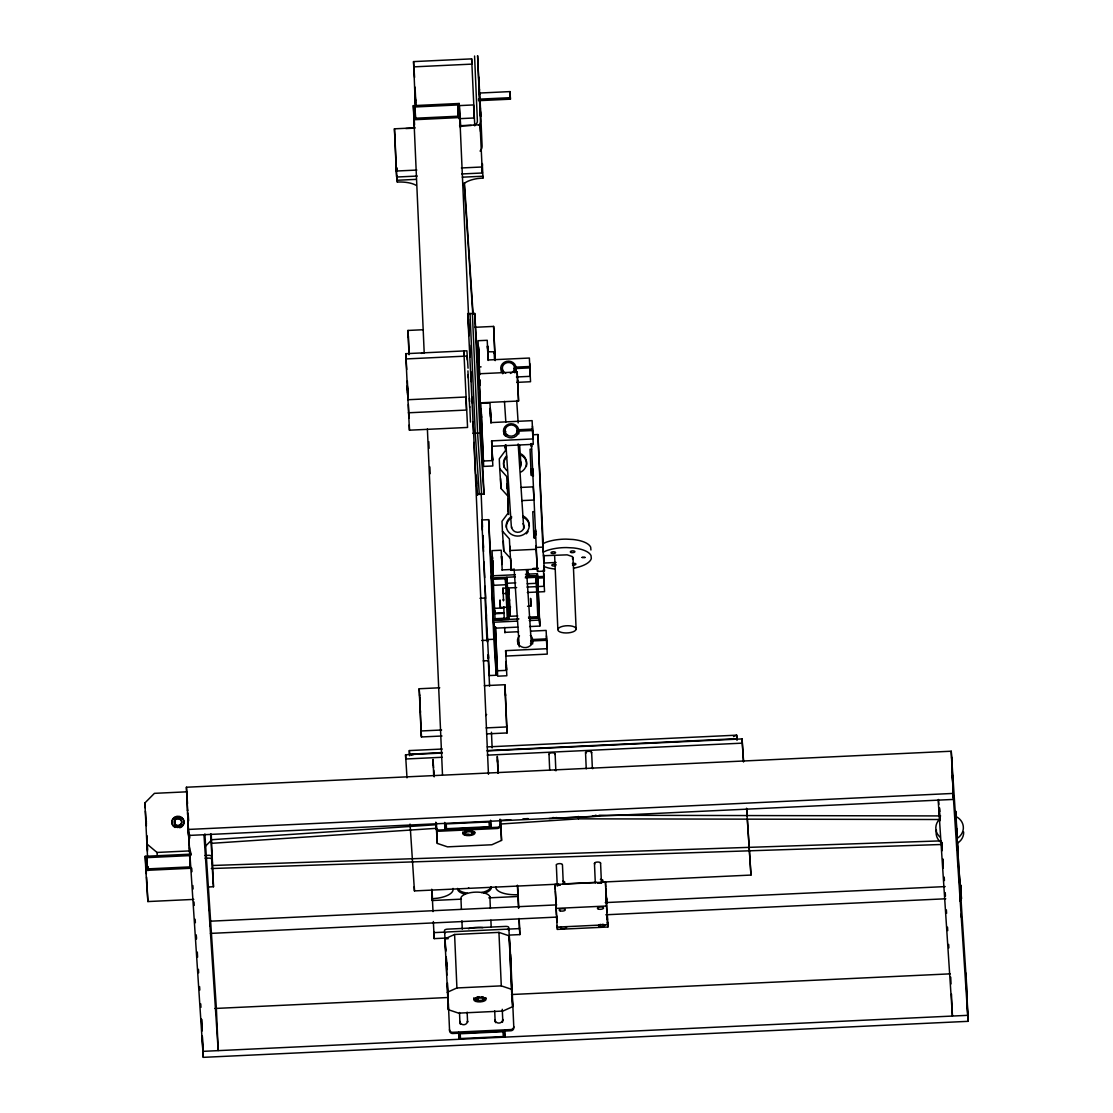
<?xml version="1.0" encoding="UTF-8"?>
<svg xmlns="http://www.w3.org/2000/svg" width="1113" height="1113" viewBox="0 0 1113 1113"><rect width="100%" height="100%" fill="white"/><g stroke="black" fill="none" stroke-linecap="round" stroke-linejoin="round"><path stroke-width="1.5" d="M208.27 887.019L213.487 886.713L211.233 834.194M572.694 559.394L572.43 556.583L567.157 554.844L543.52 555.735M147.528 856.787L144.885 802.96L154.429 793.346L186.845 791.816M204.945 846.756L210.913 840.746L210.607 833.943M500.655 819.697L501.56 840.398L491.876 844.753L447.509 846.854L437.312 843.417L436.018 822.577M733.523 736.583L736.681 735.164L737.015 740.368M454.591 934.475L444.894 938.843L448.386 1009.7L458.584 1013.136L502.937 1011.049L512.634 1006.681L509.142 935.81L498.944 932.388L454.591 934.475L456.914 987.954L447.231 992.323M573.877 568.089L575.365 567.853A27.561 10.81 -2.5 0 0 591.309 558.434L591.031 555.624A27.561 10.81 -2.5 0 0 573.459 547.93L566.447 547.568A27.561 10.81 -2.5 0 0 546.302 550.754L543.283 552.145L542.907 543.701L545.94 542.309A27.561 10.81 -2.5 0 1 566.072 539.123L573.084 539.485A27.561 10.81 -2.5 0 1 590.669 547.179L590.933 549.989M482.444 165.364L482.319 163.555L482.986 178.024L477.449 178.581A21.523 8.445 -2.5 0 0 462.646 185.245M211.414 839.717L436.352 824.705M500.377 820.434L510.756 819.738M522.873 818.931L528.063 818.584M211.651 843.32L436.588 828.309M500.613 824.023L578.482 818.834L939.122 819.516M415.386 105.972L413.535 61.605L471.662 58.878L474.764 125.88M413.674 66.863L471.801 64.123L471.662 58.878M479.759 93.033L510.046 91.6L510.241 94.939M478.34 99.196L510.311 97.68L510.408 99.182L478.437 100.685M424.22 353.336L413.313 105.638L459.196 103.481L460.685 125.936M457.735 104.956L458.222 116.211L415.399 118.228L414.899 106.973L457.735 104.956L458.528 117.046M459.906 105.582L473.582 104.928L474.235 117.978L458.848 118.701M413.897 119.745L459.822 117.547L460.504 127.912M416.846 170.066L396.284 171.026L394.433 128.816L414.996 127.842M459.544 125.741L480.093 124.781L480.51 131.584M405.855 128.552L414.453 128.148M460.921 125.964L471.244 125.477M461.38 167.966L481.943 166.992M396.256 170.219L396.673 177.023L417.236 176.063M461.784 173.962L482.332 172.988L480.093 124.781M397.077 177.092L397.216 180.264L416.053 179.374M462.312 177.19L482.875 176.23L482.986 178.024M475.613 474.013L467.697 313.616L474.722 313.435L479.216 385.001M409.028 354.727L407.956 330.45L423.385 329.726M474.778 327.305L493.616 326.415L495.229 360.64M463.982 356.202L463.843 350.957L467.571 427.448L409.445 430.188L405.716 353.684L466.904 350.804L468.044 368.194M405.855 358.943L467.043 356.063L467.293 359.958M477.658 367.012L481.08 366.859M503.187 373.425A7.652 7.04 -3.8 0 1 504.286 362.281A7.652 7.04 -3.8 0 1 515.681 366.024L515.889 367.137L529.76 366.483L530.539 381.731L516.78 382.385M517.948 385.919L518.547 401.028L480.301 402.823L478.924 373.787L517.169 371.979L517.893 386.267M516.418 376.987L530.191 376.333L529.816 367.888L515.945 368.542L515.834 369.669A7.652 7.04 -3.8 0 1 515.152 371.408M407.636 399.748L465.763 397.007L466.013 400.917L466.417 410.057L408.29 412.798M518.63 429.743L532.487 429.089L533.28 444.337L491.974 446.285L491.626 440.887L532.918 438.939L532.557 430.494L518.686 431.148L518.575 432.275A7.652 7.04 -3.8 0 1 506.971 436.769A7.652 7.04 -3.8 0 1 506.471 425.249A7.652 7.04 -3.8 0 1 518.421 428.63L518.867 433.833M472.914 433.235L477.602 433.096L481.651 494.339M470.034 313.504L475.265 433.207L479.3 494.367L483.988 494.228L479.953 433.054L477.616 433.166L472.385 313.476M532.751 434.78L537.913 434.529L543.2 543.394M531.569 449.179L530.038 449.249L531.179 475.348L532.71 475.279M532.863 468.963L531.332 469.046L531.624 475.557M521.079 487.424L533.21 486.854L534.073 500.043M476.948 494.409L479.3 494.297M521.649 500.613L533.781 500.043M534.296 511.632L532.765 511.702L533.906 537.788L535.436 537.718M493.963 623.238L496.231 675.243L489.344 675.563L481.748 519.98L488.635 519.646L492.224 583.365M535.59 531.416L534.073 531.485L534.351 538.01M544.41 571.108L542.838 547.123L535.951 547.443L537.537 571.428L544.41 571.108L544.187 565.905M508.655 514.47L507.778 501.267L508.293 512.856L502.005 521.287L502.436 531.138L509.42 538.942L509.935 550.532L535.937 549.307L535.896 547.846M556.097 562.468L544.007 563.039L543.631 554.594M502.088 569.912L514.136 569.355M533.071 568.465L538.233 568.214M509.893 549.071L511.243 570.315L537.245 569.091L531.416 443.517M517.712 627.106L493.922 628.233L493.532 622.237L491.501 575.852L515.291 574.739M525.489 574.252L537.384 573.696L537.871 581.807L537.44 575.838L525.545 576.395L537.482 575.811M515.389 576.854L491.584 577.967L491.988 583.977L491.501 575.852M536.828 576.743L543.756 576.423L544.549 591.671L527.339 592.478M493.184 579.317L505.413 578.732L505.817 584.728L493.574 585.313L493.184 579.317L495.076 619.885M525.266 577.814L535.979 577.313L536.369 583.309L527.186 583.741M536.883 578.148L543.826 577.828L544.187 586.273L526.978 587.08M518.922 618.925L493.435 620.122L508.724 619.468L506.888 577.257L507.278 583.254L515.778 582.85M503.535 600.171L502.895 588.207L516.655 587.567M508.404 593.368L503.243 593.605L502.895 588.207M479.967 598.279L485.059 598.043L486.91 640.253L481.804 640.504M500.182 604.192L500.363 607.517L510.575 607.044M527.562 606.251L530.971 606.084L530.595 598.488M494.575 608.352L503.744 607.921M494.784 613.096L503.952 612.665M504.106 613.305L494.923 613.75L494.784 610.355M509.17 594.384L508.808 588.986L510.102 616.296L517.768 615.962M494.895 618.717L507.138 618.132M528.522 617.159L537.69 616.713M529.12 618.438L539.318 617.965L539.722 623.962M529.092 618.536L539.29 618.049L539.819 626.076L529.621 626.549M493.532 622.237L517.322 621.11M529.218 620.553L539.415 620.08L537.384 573.696M504.815 632.365L518.588 631.711M530.637 631.154L546.121 630.417L547.276 654.11L505.97 656.058L505.622 650.66L546.914 648.712L546.553 640.267L532.682 640.921L532.571 642.048A7.652 7.04 -3.8 0 1 521.538 646.848A7.652 7.04 -3.8 0 1 519.479 635.857M486.979 639.585L493.852 639.265L496.231 675.243M530.289 635.342A7.652 7.04 -3.8 0 1 532.404 638.403L532.612 639.516L546.483 638.862M483.153 660.885L488.245 660.649M506.471 670.36L497.302 670.791L495.368 626.675M441.986 735.999L421.424 736.973L421.034 730.977L419.184 688.752L439.746 687.778M484.294 685.691L504.843 684.718L505.26 691.521M421.034 730.977L441.597 730.003M486.131 727.902L506.693 726.942L504.843 684.718M486.534 733.898L507.083 732.938L505.246 690.714M409.487 754.099L409.334 750.579L442.237 749.035M487.271 746.906L736.681 735.164L736.834 738.684L487.424 750.552M409.487 754.224L442.39 752.541M442.181 757.271L405.744 758.996L405.563 754.767L441.986 753.056M487.091 750.927L742.093 738.921L743.554 761.195M487.271 755.157L742.274 743.15L743.512 761.988M951.643 757.188L953.479 799.426L188.654 835.446L186.414 787.239L951.239 751.219L966.293 979.927M188.25 829.449L953.076 793.43M549.001 818.57L599.476 816.191M444.616 823.383L445.005 829.38L490.903 827.223L490.596 820.267M146.666 843.765L157.003 852.447L189.419 850.916M193.773 899.401L147.89 901.558L145.831 870.38L145.219 856.3L191.102 854.144M189.641 855.619L190.128 866.888L147.292 868.905L146.805 857.636L189.641 855.619L190.434 867.75M204.973 855.466L208.395 855.313A3.061 1.196 -2.5 0 1 211.526 856.356L213.487 886.769M205.098 858.276L208.507 858.123A3.061 1.196 -2.5 0 1 211.651 859.18M145.831 870.38L191.714 868.223L191.951 871.688M410.043 824.093L414.453 890.915L558.42 884.139M563.637 883.889L596.596 882.345M603.524 882.011L750.969 875.068L747.393 819.446M557.404 929.397L557.251 925.974L557.404 929.397L607.879 927.018L607.559 922.079L607.587 924.722L557.112 927.101L554.97 884.487L605.444 882.108L605.778 887.047M209.063 907.345L208.91 903.742L209.216 910.643M959.156 871.938L960.255 893.405M209.105 907.944L209.341 910.337M453.061 888.424L453.088 889.287A21.523 8.445 -2.5 0 1 437.687 898.177L432.15 898.734L432.261 900.528L461.394 899.151M488.802 897.871L517.921 896.494L517.809 894.699A21.523 8.445 -2.5 0 1 495.758 887.284L495.744 886.685M209.842 921.216L556.695 904.883M605.263 902.601L945.187 886.588M556.013 908.403L606.488 906.024L607.587 924.722M210.427 933.404L557.279 917.07M605.848 914.775L945.772 898.775M433.82 932.624L444.101 932.138M507.486 929.146L519.479 928.59L519.034 918.462M433.792 931.818L434.209 938.621L446.202 938.05M509.587 935.073L519.868 934.586L519.173 918.865M448.219 938.69L444.894 938.843L445.729 951.49M456.914 987.954L501.281 985.868L511.479 989.29L512.634 1006.681M214.92 1008.475L447.329 997.54M511.493 994.521L950.265 973.847M189.46 847.744L189.767 854.506L187.847 823.161L203.289 1057.35L968.115 1021.331L966.279 979.12M212.889 865.469L941.111 840.872M211.303 868.53L941.612 844.489M599.044 815.273L940.624 815.926M544.243 566.642L547.944 567.853A27.561 10.81 -2.5 0 0 554.302 568.938M505.344 445.437L505.552 450.403L499.278 458.834L499.709 468.684L506.693 476.503L508.071 501.267M499.709 468.684L501.017 488.482L508.001 496.287M502.436 531.138L503.744 550.921L510.728 558.726L511.243 570.315M478.757 78.606L478.785 79.802M480.468 115.015L480.496 113.86M467.933 370.879L469.644 407.275M510.102 616.296L509.824 608.06M472.162 832.399L471.439 830.618A3.826 1.503 -2.5 0 0 467.724 830.395M174.546 820.851L175.339 825.067M518.547 401.028L517.169 371.979M478.924 373.787L479.063 375.443M530.609 598.502L530.79 601.827M530.957 606.07L530.776 602.745M480.371 113.721L480.621 116.559L480.413 111.509M474.569 56.012L477.38 120.955A4.591 4.229 -3.8 0 1 474.152 125.199M492.141 451.725L492.349 455.384M492.53 460.059L492.336 456.4M407.789 395.713L407.678 393.432L407.859 397.995L407.567 392.402M187.541 809.916L187.527 811.043M188.208 824.733L187.833 817.707M479.773 391.943L479.592 388.451M497.455 759.789L497.525 762.21M433.277 765.243L433.04 759.386L433.541 767.873M213.306 883.346L213.237 880.926M956.164 817.972L955.747 811.168L957.444 850.012M957.695 854.881L957.987 859.375L957.737 853.949M960.088 897.941L960.31 901.293L959.963 890.79M961.159 914.121L961.382 917.488M953.062 792.623L968.115 1021.331M939.65 807.996L939.873 811.447M941.918 842.541L942.155 845.991M943.059 859.806L943.295 863.257M944.2 877.072L944.436 880.536M945.229 892.612L945.452 896.076M946.37 909.891L946.593 913.342M947.511 927.157L947.733 930.607M948.652 944.422L948.874 947.886M939.33 808.984L939.915 820.782L939.163 809.304M938.509 799.482L938.829 804.393M938.189 800.136L952.422 1016.002L951.462 994.048M746.726 809.165L747.171 816.024M746.573 808.247L750.969 875.068M605.834 888.452L606.835 903.088M578.315 816.427L578.482 818.834M543.714 555.79L543.867 558.197M554.97 884.487L555.304 889.412M555.359 890.831L555.985 900.361M515.889 367.137L516.07 369.822M532.612 639.516L532.793 642.201M514.526 367.68L514.874 372.869M516.696 400.499L518.171 422.94M519.66 445.395L520.912 464.399M527.854 569.745L528.202 574.92M517.253 430.133L517.489 433.583M518.171 443.948L523.75 528.564M526.491 570.009L531.388 644.274M502.311 368.556L502.645 373.731M504.467 401.362L505.845 422.091M505.038 430.995L505.372 436.185M505.942 444.81L511.41 527.715M514.15 569.16L519.27 646.876M505.483 445.423L505.817 450.362M493.727 328.418L494.033 333.218M481.915 166.185L482.332 172.988M488.537 351.722A21.523 8.445 -2.5 0 0 494.116 351.75L494.228 353.544M505.483 693.844L505.608 695.639M506.039 706.505L506.151 708.313M517.628 886.365L518.046 893.169M506.665 726.135L507.083 732.938M519.451 927.783L519.868 934.586M464.441 182.922L473.095 314.172M464.149 183.172L472.802 314.423M481.748 519.98L482.43 530.247M482.764 535.395L483.557 547.387M498.346 773.285L497.288 756.367L497.97 772.992M467.697 313.616L469.157 335.709M501.56 840.398L500.266 819.558M486.075 613.333L486.298 616.727M476.211 474.917L477.547 495.299M475.835 477.407L476.392 485.908M490.499 821.227L490.903 827.223M504.495 1031.069L504.899 1037.066L504.592 1030.109M502.339 1022.36A3.826 3.52 -3.8 0 0 502.77 1020.565L502.686 1019.369A3.826 3.52 -3.8 0 1 499.014 1023.07A3.826 3.52 -3.8 0 1 495.035 1019.731L495.118 1020.927A3.826 3.52 -3.8 0 0 495.702 1022.666M413.535 61.605L414.579 77.423M414.899 106.973L415.706 119.063M413.313 105.638L414.565 124.642M413.925 119.717L414.495 128.343M460.532 1024.322A3.826 3.52 -3.8 0 1 459.933 1022.583L459.864 1021.386A3.826 3.52 -3.8 0 0 463.843 1024.725A3.826 3.52 -3.8 0 0 467.502 1021.024L467.585 1022.221L467.14 1012.148M458.612 1033.226L459.001 1039.222L458.695 1032.28M407.956 330.45L408.374 337.253M394.433 128.816L394.851 135.619M396.771 169.399L396.659 167.59L396.798 170.762M397.216 180.264L397.327 182.059A21.523 8.445 -2.5 0 1 416.22 185.398M445.757 950.168L444.518 930.482A3.061 1.196 -2.5 0 1 447.496 929.146L505.622 926.406A3.061 1.196 -2.5 0 1 508.766 927.463L510.811 959.768M446.202 956.916L446.563 962.787M433.75 770.126L434.195 776.86M405.716 353.684L406.76 369.502M419.824 697.879L420.144 704.432M419.184 688.752L419.601 695.555M420.38 710.539L420.491 712.348M432.387 897.203L431.969 890.4L433.027 911.603M421.006 730.156L421.326 734.956M409.334 750.579L409.667 755.783M405.563 754.767L406.996 777.834M210.913 840.746L212.416 863.521M204.862 833.915L216.367 1008.336L218.204 1050.547L203.971 834.68M186.414 787.239L187.513 803.544M188.194 813.909L188.654 820.81M189.558 834.625L189.794 838.089M190.699 851.904L190.921 855.354M192.855 885.545L193.092 889.009M194.01 901.975L194.232 905.439M195.137 919.255L195.373 922.705M196.166 934.795L196.389 938.245M197.307 952.06L197.585 957.18M198.448 969.34L198.671 972.79M199.589 986.605L199.811 990.055M200.73 1003.87L200.952 1007.321M186.734 793.555L186.97 797.158M187.012 797.757L187.248 801.36M157.003 852.447L157.225 855.702M144.885 802.96L145.205 807.843M145.413 811.099L146.387 825.749M147.737 867.264L147.959 870.63M146.805 857.636L147.598 869.768M145.219 856.3L146.36 873.635M146.582 877.1L147.89 901.558M510.547 954.439L510.839 960.338M555.985 901.627L555.832 899.29L555.944 903.589M508.071 498.833L508.085 500.043M478.868 78.522L479.244 85.812M479.049 82.39L478.715 77.075L478.854 82.153M480.232 111.286L480.468 115.112M407.539 390.51L407.4 388.145L407.441 389.578M446.327 957.917L446.591 963.357M479.508 385.557L479.439 384.583L479.55 387.491M606.571 901.433L606.307 896.953L606.947 912.604M607.086 915.206L607.378 919.714L607.239 915.401M556.597 917.613L556.903 922.134L556.75 917.794M509.977 550.545C510.213 554.163 509.476 540.821 509.907 548.333M509.392 600.408L509.295 598.961L509.643 606.126M479.745 99.586L479.842 101.38L479.425 92.282L479.87 104.246M480.037 107.864L480.301 112.469M481.373 415.928L481.47 417.57L481.275 413.911M472.413 403.365L472.079 397.16M468.17 374.608L468.364 378.03M415.316 97.568L415.219 96.066L415.692 105.93L415.386 100.323M209.787 921.314L209.856 922.747M187.986 820.684L188.222 824.747M535.84 545.634L535.909 547.109M535.937 548.626L535.979 549.321M510.311 97.68L510.227 95.857M517.809 384.708L517.573 380.465L517.74 385.181M508.085 506.61L507.973 504.718L508.071 507.319M510.923 564.834L511.034 566.726L510.881 564.068M479.23 84.866L479.453 89.986M480.106 108.768L479.592 99.043M506.373 667.244L506.526 669.831L506.137 661.498L506.387 666.256M490.513 414.551L490.652 417.138L490.402 412.38M481.233 411.838L481.094 409.236L481.289 412.895M479.341 380.535L479.522 383.985M483.112 454.758L482.972 452.17L483.223 456.914M483.209 457.902L483.348 460.49L483.153 456.831M415.427 101.283L415.566 103.412M415.079 87.148L415.706 100.546M407.358 380.869L407.887 392.625M187.735 813.589L187.805 814.994M961.103 891.374C959.837 868.724 962.314 914.956 961.062 892.529M960.032 889.078L960.213 893.002M952.742 783.246L952.394 775.024L952.784 782.133M556.472 914.997L556.055 906.177M536.897 562.844L537.036 565.501L536.939 562.9M505.385 445.673L505.525 448.33L505.344 444.866M507.18 485.894C506.735 477.867 507.611 494.673 507.166 486.631M510.895 563.331L510.756 560.66L510.811 562.496M509.392 598.683L509.504 601.006M479.466 89.388L479.675 94.619M501.74 559.797L501.546 556.138L501.615 558.656M487.731 349.858L487.536 346.199L487.619 348.717M487.717 350.873L487.925 354.532L487.661 349.774M500.196 603.274L500.015 599.949L500.294 605.235M497.163 665.602L497.024 662.792L497.052 664.461M497.149 666.604L497.344 670.263L497.261 667.758M510.825 959.573L510.964 962.55M478.548 350.289C477.95 339.256 479.147 362.365 478.534 351.305M446.577 962.606L446.619 963.955M407.581 391.47L407.302 385.877L407.483 390.44M187.777 814.299L187.874 816.552M187.833 818.083L187.93 820.017M959.99 890.859L960.449 899.499L960.436 898.052M531.402 443.711L531.541 446.911L531.346 443.642M535.868 547.053L535.951 547.902M517.809 386.754L518.143 392.541L517.962 387.839M510.853 563.261L510.937 564.124M501.671 559.714L501.921 564.472L501.838 561.954M490.527 413.563L490.276 408.805L490.36 411.323M492.28 455.3L492.405 456.483M492.614 561.328L492.558 560.229L492.739 564.903L492.656 562.385M497.094 665.518L497.219 666.701M510.867 960.561L510.923 961.562M481.219 412.812L481.386 415.052M415.413 99.127L415.552 102.257M415.302 99.001L415.386 100.601M446.619 963.58L446.675 964.581M407.595 391.206L407.664 392.792M407.483 391.08L407.567 392.68M187.749 816.079L187.972 818.236L187.666 814.16M510.923 962.119L511.006 963.538M446.675 965.152L446.758 966.557M446.647 964.554L446.716 965.583M965.875 973.068L967.726 1015.334L202.9 1051.354L202.246 1036.078M960.408 896.855L960.561 900.306M958.989 868.335L959.712 884.696M956.86 828.948L957.013 832.371M957.514 841.358L958.696 868.377M956.15 817.165L957.597 850.527M951.239 751.219L953.368 797.423M950.725 977.158L951.031 983.92M942.961 858.972L943.212 867.361M941.918 842.68L942.182 848.273M942.864 859.723L943.226 868.168M941.779 842.277L942.155 850.722M742.093 738.921L742.274 743.15M607.35 915.053L607.879 927.018M606.515 898.163L606.571 899.568M605.444 882.108L606.488 906.024M600.575 863.118L601.423 882.609M591.657 752.374L592.366 768.61M594.453 863.354L595.302 882.846M585.535 752.611L586.245 768.846M573 557.39L576.131 629.346A9.182 3.603 -2.5 0 1 561.675 632.476A9.182 3.603 -2.5 0 1 563.178 626.202A9.182 3.603 -2.5 0 1 576.131 629.346M554.636 555.679L557.85 629.346M562.455 864.718L563.303 884.209M555.123 753.877L555.832 770.113M537.913 434.529L542.838 547.123M543.742 573.376L544.118 581.807M546.469 635.815L546.845 644.26M543.464 569.661L543.756 576.423M556.333 864.954L557.251 886.059M556.806 915.721L557.029 920.854M549.001 754.113L549.711 770.349M529.746 363.436L530.108 371.881M532.487 426.042L532.849 434.487M529.76 366.483L529.385 358.038L488.092 359.986L487.23 340.286L478.047 340.717L479.536 374.65M532.487 429.089L532.125 420.644L490.819 422.592L489.97 402.892L480.788 403.323L483.306 461.019L492.489 460.587L491.626 440.887M533.071 469.241L533.377 476.169M535.715 529.858L535.937 535.061M537.384 567.964L537.537 571.428M537.788 579.692L539.819 626.076M535.979 577.313L537.871 617.576M507.278 583.254L508.015 600.144M508.168 603.51L508.836 618.717M505.413 578.732L507.305 618.995M500.586 478.632L501.017 488.482M503.313 541.071L503.744 550.921M493.616 326.415L495.09 360.195M518.032 892.362L518.686 907.568M494.116 351.75L494.506 359.875M517.392 885.197L518.588 908.319M502.227 570.385L501.226 550.212L492.057 550.643L493.17 576.103M503.813 606.738L504.245 619.231M504.606 627.44L504.954 632.838M505.622 650.66L506.832 675.758L497.65 676.189L495.508 626.981M479.912 99.419L480.176 104.608M479.369 94.257L477.602 55.664L480.426 120.816A7.652 7.04 -3.8 0 1 479.035 125.171M480.079 99.794L482.096 145.998A7.652 7.04 -3.8 0 1 480.065 151.076M487.577 345.684L488.231 360.459M490.318 408.29L490.958 423.065M491.974 446.285L492.836 465.985L483.668 466.417L481.136 408.721M510.964 963.274L513.816 1027.8A3.061 2.81 -3.8 0 1 510.881 1030.763L452.754 1033.504A3.061 2.81 -3.8 0 1 449.569 1030.833L448.372 1003.453M492.628 561.133L493.296 576.409M509.142 935.81L511.479 989.29M492.906 598.961L493.282 607.642M492.572 597.486L493.017 607.615M493.685 622.807L493.922 628.233M488.635 519.646L493.852 639.265M498.081 769.528L498.234 772.979M499.987 819.21L500.294 825.54A3.061 2.81 -3.8 0 1 497.344 828.503L439.218 831.23A3.061 2.81 -3.8 0 1 436.046 828.559L435.74 822.229M478.409 346.115L479.661 374.956M479.884 380.048L480.106 385.14M479.759 379.742L479.981 384.834M479.926 392.68L480.246 400.583M479.522 391.943L483.988 494.228M474.722 313.435L479.953 433.054M488.44 654.764L488.593 658.228M489.191 672.099L489.344 675.563M481.15 493.268L482.499 527.228M482.875 535.909L483.557 551.547M484.016 561.982L484.698 577.605M485.073 586.301L485.616 598.46M486.214 612.359L486.367 615.837M487.355 638.417L487.508 641.895M488.204 654.834L488.357 658.312M488.343 661.011L489.567 686.109M491.445 732.243L492.141 747.88M487.285 638.695L487.438 642.076M488.023 655.585L488.176 658.952M498.944 932.388L501.281 985.868M502.255 1009.282L502.77 1020.565M476.35 480.538L476.503 484.002M459.196 103.481L468.517 314.701M468.587 319.125L469.116 331.284M469.714 345.183L470.256 357.343M473.053 421.632L473.595 433.792M473.971 442.473L488.454 774.314M469.449 398.245L469.589 401.654M469.811 406.746L470.479 422.05M489.873 896.73L490.374 908.458M490.889 920.187L491.181 926.879M494.687 1010.841L495.118 1020.927M461.394 909.057L460.963 899.012A14.552 5.704 -2.5 0 1 475.766 892.139A14.552 5.704 -2.5 0 1 489.776 898.219M461.909 920.785L462.271 929.16M459.502 1012.51L459.933 1022.583M415.232 97.457L415.344 99.321M428.769 441.611L429.062 448.358M429.868 466.945L430.161 473.693M427.392 429.006L442.487 774.745M444.713 822.437L445.005 829.38M446.73 966.307L446.87 969.729M447.482 982.904L447.996 995.398M446.118 957.959L446.87 975.211M447.259 983.836L448.386 1009.7M436.407 822.716L437.312 843.417M433.833 772.547L433.987 775.998M433.722 776.025L433.18 762.781M408.36 336.446L409.055 352.682M433.347 921.536L434.209 938.621M431.733 889.231L432.261 900.528M407.636 392.472L407.734 394.336M408.401 404.534L409 418.126M397.049 175.729L397.327 182.059M419.587 694.749L421.424 736.973M394.837 134.812L396.673 177.023M414.273 886.699L414.453 890.915M209.828 924.346L209.912 926.266M201.62 1019.369L202.037 1028.649M202.371 1036.495L203.289 1057.35M201.495 1019.271L202.01 1031.083M196.319 935.671L196.472 939.052M186.831 793.179L187.568 810.514M187.707 813.45L188.667 835.404M146.387 824.051L146.234 820.615A3.061 2.81 -3.8 0 1 146.304 819.891M146.902 836.03L147.5 849.72M148.252 866.832L148.405 870.255M146.833 835.946L147.5 851.25M480.106 104.024L480.371 109.088M478.966 84.56L479.16 89.638M492.224 454.243L492.141 451.725M492.447 457.54L492.544 460.072M471.342 381.717L470.966 371.881M187.582 812.434L187.694 814.591M188.027 819.683L188.18 823.272L188.083 821.032M500.321 606.084L500.377 607.531M480.287 108.156L480.51 112.719M478.827 80.915L478.993 85.506M407.706 394.294L407.761 395.727M409.292 424.929L409.445 430.188M491.153 887.033L491.181 888.174A16.834 6.608 -2.5 0 1 484.197 893.294M457.652 888.397L457.68 889.537A16.834 6.608 -2.5 0 0 464.914 894.087M510.408 99.182L510.046 91.6M517.99 644.497A7.652 7.04 -3.8 0 1 518.686 642.771M530.651 640.74A7.652 7.04 -3.8 0 1 532.765 643.801M523.027 523.611A6.122 5.635 -3.8 0 1 519.674 532.042A6.122 5.635 -3.8 0 1 511.73 526.964M528.063 531.513A11.533 10.601 -3.8 0 1 526.324 533.781M506.332 527.214A11.533 10.601 -3.8 0 1 511.688 517.768M523.207 517.225A11.533 10.601 -3.8 0 1 529.371 526.129M523.138 516.029A11.533 10.601 -3.8 0 1 526.894 531.875A11.533 10.601 -3.8 0 1 509.253 532.71A11.533 10.601 -3.8 0 1 511.618 516.571M530.47 643.244A6.122 5.635 -3.8 0 1 531.179 644.566M503.994 434.724A7.652 7.04 -3.8 0 1 505.845 431.482M572.416 563.47A2.296 0.904 -2.5 0 1 575.908 564.082A2.296 0.904 -2.5 0 1 572.513 565.028M555.777 565.668A2.296 0.904 -2.5 0 1 552.396 565.766A2.296 0.904 -2.5 0 1 552.744 564.43A2.296 0.904 -2.5 0 1 556.069 564.569M520.481 454.786A11.533 10.601 -3.8 0 1 526.379 466.444M504.119 467.502A11.533 10.601 -3.8 0 1 506.652 457.123M520.411 453.589A11.533 10.601 -3.8 0 1 521.204 471.94M507.236 470.91A11.533 10.601 -3.8 0 1 506.582 455.927M520.3 461.172A6.122 5.635 -3.8 0 1 519.632 468.003M505.719 373.203A6.122 5.635 -3.8 0 1 503.813 364.452A6.122 5.635 -3.8 0 1 513.51 364.925A6.122 5.635 -3.8 0 1 510.394 373.439M527.562 572.903A7.652 7.04 -3.8 0 1 528.842 574.294M501.253 372.118A7.652 7.04 -3.8 0 1 501.949 370.392M513.914 368.361A7.652 7.04 -3.8 0 1 516.042 371.422M562.775 881.19A3.061 1.196 -2.5 0 1 563.707 883.207M598.418 883.152A3.061 1.196 -2.5 0 1 599.462 883.179M594.871 863.938A3.061 1.196 -2.5 0 1 596.971 862.074A3.061 1.196 -2.5 0 1 600.519 863.326M411.393 755.184A2.296 0.904 -2.5 0 1 413.354 754.642M597.848 883.221A3.061 1.196 -2.5 0 1 601.563 883.249M566.114 926.656A3.061 1.196 -2.5 0 1 565.321 928.284A3.061 1.196 -2.5 0 1 561.216 928.256A3.061 1.196 -2.5 0 1 561.286 926.642M602.356 924.305A3.061 1.196 -2.5 0 1 604.192 926.072A3.061 1.196 -2.5 0 1 599.184 926.308A3.061 1.196 -2.5 0 1 600.77 924.388M558.517 885.517A3.061 1.196 -2.5 0 1 560.34 884.877M556.709 817.526A3.061 1.196 -2.5 0 1 552.994 817.499M595.928 815.147A3.061 1.196 -2.5 0 1 592.519 815.871M591.309 768.248A3.061 1.196 -2.5 0 1 593.285 768.457M554.942 770.363A3.061 1.196 -2.5 0 1 556.055 770.766M557.655 885.447A3.061 1.196 -2.5 0 1 560.298 884.752M556.375 864.745A3.061 1.196 -2.5 0 1 559.116 863.646A3.061 1.196 -2.5 0 1 562.274 864.314M549.196 754.517A3.061 1.196 -2.5 0 1 552.312 752.791A3.061 1.196 -2.5 0 1 554.719 754.489M585.953 753.195A3.061 1.196 -2.5 0 1 588.582 751.289A3.061 1.196 -2.5 0 1 591.253 752.986M600.408 879.367A3.061 1.196 -2.5 0 1 602.759 880.87M955.984 816.566A13.787 12.674 -3.8 0 1 956.943 838.506M940.235 837.268A13.787 12.674 -3.8 0 1 939.455 819.363M963.663 832.009A13.787 12.674 -3.8 0 1 957.25 843.306M940.555 842.068A13.787 12.674 -3.8 0 1 936.45 830.006M146.304 821.825A3.061 2.81 -3.8 0 1 146.387 821.088M181.169 820.531A3.826 3.52 -3.8 0 1 180.25 825.22A3.826 3.52 -3.8 0 1 175.103 824.844A3.826 3.52 -3.8 0 1 175.117 820.086M175.896 819.488A3.826 3.52 -3.8 0 1 177.788 818.931M178.776 819.001A3.826 3.52 -3.8 0 1 180.529 819.836M175.089 827.474A6.122 5.635 -3.8 0 1 173.433 818.667A6.122 5.635 -3.8 0 1 183.116 819.391A6.122 5.635 -3.8 0 1 179.749 827.808M491.125 886.769A16.834 6.608 -2.5 0 1 481.609 892.57M467.404 893.155A16.834 6.608 -2.5 0 1 458.166 889.245M468.893 888.104A6.066 2.379 -2.5 0 1 468.517 887.729M479.3 362.657A21.523 8.445 -2.5 0 1 477.394 361.92M478.757 349.997A21.523 8.445 -2.5 0 1 476.837 349.245M423.483 352.598A21.523 8.445 -2.5 0 1 421.424 353.419M485.811 715.534A21.523 8.445 -2.5 0 1 486.645 714.449M468.392 928.757A14.552 5.704 -2.5 0 1 482.847 927.616M508.891 930.273A3.061 1.196 -2.5 0 0 505.747 929.216L447.621 931.957A3.061 1.196 -2.5 0 0 444.644 933.306M449.485 1029.636A3.061 2.81 -3.8 0 0 452.671 1032.308L510.797 1029.567A3.061 2.81 -3.8 0 0 513.733 1026.603M478.047 999.474A3.826 1.503 -2.5 0 1 476.072 998.069A3.826 1.503 -2.5 0 1 478.785 996.692M481.692 996.705A3.826 1.503 -2.5 0 1 483.585 998.305M485.991 997.805A6.122 2.407 -2.5 0 1 479.23 1000.504A6.122 2.407 -2.5 0 1 473.915 997.749M500.21 824.343A3.061 2.81 -3.8 0 1 497.274 827.293L439.148 830.034A3.061 2.81 -3.8 0 1 435.962 827.362M472.065 830.896A3.826 1.503 -2.5 0 1 471.578 832.733M465.54 832.705A3.826 1.503 -2.5 0 1 466.027 830.868M474.75 832.148A6.122 2.407 -2.5 0 1 471.995 833.734M468.963 834.207A6.122 2.407 -2.5 0 1 467.377 834.194M465.874 834.027A6.122 2.407 -2.5 0 1 462.688 832.093M582.043 557.432L585.062 557.446L582.043 557.432M489.01 821.895L446.188 823.912L446.508 828.712L489.33 826.695L489.01 821.895M503.006 1031.737L460.184 1033.754L460.49 1038.554L503.326 1036.537L503.006 1031.737M472.232 833.804L471.495 832.023A3.826 1.503 -2.5 0 0 465.874 832.385A3.826 1.503 -2.5 0 0 466.75 834.541A3.826 1.503 -2.5 0 0 472.232 833.804M477.296 1000.684L476.573 998.904A3.826 1.503 -2.5 0 1 482.04 998.166A3.826 1.503 -2.5 0 1 482.931 1000.323A3.826 1.503 -2.5 0 1 477.296 1000.684M175.298 824.469L174.504 820.239A3.826 3.52 -3.8 0 1 179.958 818.862A3.826 3.52 -3.8 0 1 180.918 823.968A3.826 3.52 -3.8 0 1 175.298 824.469M508.251 510.77L508.112 508.112L508.265 510.784M503.438 599.351L503.452 600.63L503.438 599.351M492.377 556.862L492.447 559.088L492.377 556.862M486.951 639.502L486.868 638.083L486.951 639.502M415.149 94.229L415.288 98.361L415.149 94.229M507.111 434.849A6.122 5.635 -3.8 0 0 517.155 431.594A6.122 5.635 -3.8 0 0 509.17 425.249A6.122 5.635 -3.8 0 0 507.111 434.849M551.714 553.384A2.296 0.904 -2.5 0 0 555.526 552.799A2.296 0.904 -2.5 0 0 552.632 551.839A2.296 0.904 -2.5 0 0 551.714 553.384M571.052 552.479A2.296 0.904 -2.5 0 0 574.851 551.881A2.296 0.904 -2.5 0 0 571.929 550.921A2.296 0.904 -2.5 0 0 571.052 552.479M598.391 909.071A3.061 1.196 -2.5 0 0 603.469 908.291A3.061 1.196 -2.5 0 0 599.629 906.998A3.061 1.196 -2.5 0 0 598.391 909.071M560.145 910.865A3.061 1.196 -2.5 0 0 565.223 910.086A3.061 1.196 -2.5 0 0 561.383 908.792A3.061 1.196 -2.5 0 0 560.145 910.865M175.047 826.862A6.122 5.635 -3.8 0 0 184.021 821.561A6.122 5.635 -3.8 0 0 174.63 817.123A6.122 5.635 -3.8 0 0 175.047 826.862M475.71 1001.394A6.122 2.407 -2.5 0 0 485.88 999.836A6.122 2.407 -2.5 0 0 478.2 997.262A6.122 2.407 -2.5 0 0 475.71 1001.394M464.65 835.112A6.122 2.407 -2.5 0 0 474.82 833.554A6.122 2.407 -2.5 0 0 467.126 830.966A6.122 2.407 -2.5 0 0 464.65 835.112"/></g></svg>
